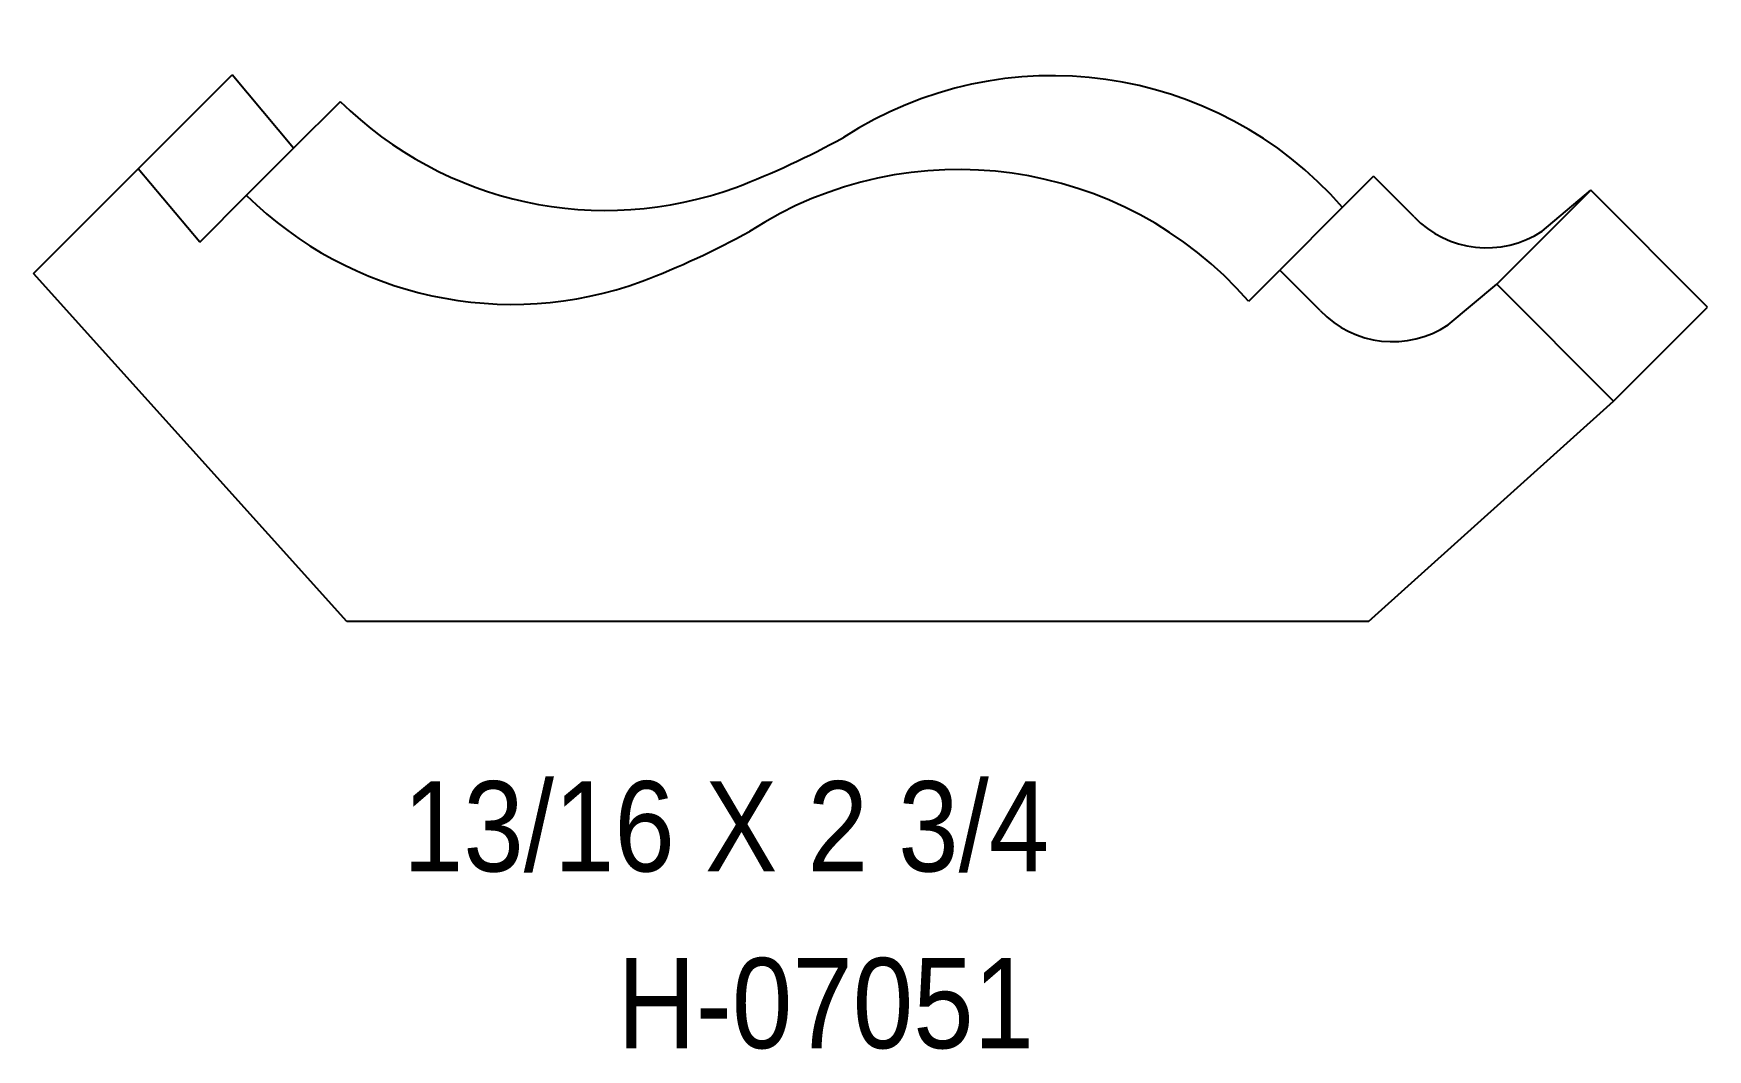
# Model space of a CAD drawing. Extents: x 66.16 to 69.31, y 124.79 to 126.71.
import ezdxf

# ---------------------------------------------------------------- set-up
doc = ezdxf.new("R2010")
doc.units = 0
doc.header["$LTSCALE"] = 5
doc.layers.add('PROFILE', color=7, linetype='CONTINUOUS')
doc.styles.add('TXT', font='TXT', dxfattribs={"height": 3.5})

msp = doc.modelspace()

# ---------------------------------------------------------------- linework, layer by layer
at = {"layer": 'PROFILE', "color": 1, "linetype": 'CONTINUOUS'}
for p, q in [((66.3582, 126.4511), (66.535, 126.6278)), ((66.6508, 126.4898), (66.535, 126.6278)), ((66.6508, 126.4898), (66.7388, 126.5777)), ((66.562, 126.401), (66.6508, 126.4898)), ((66.161, 126.2539), (66.3582, 126.4511)), ((66.4741, 126.313), (66.3582, 126.4511)), ((68.6257, 126.3784), (68.6842, 126.4368)), ((68.7604, 126.3606), (68.6842, 126.4368)), ((66.4741, 126.313), (66.562, 126.401)), ((68.9161, 126.2337), (69.0929, 126.4105)), ((69.0014, 126.3338), (69.0929, 126.4105)), ((69.3129, 126.1905), (69.0929, 126.4105)), ((68.6257, 126.3784), (68.5074, 126.2601)), ((66.7513, 125.5983), (66.161, 126.2539)), ((68.449, 126.2016), (68.5074, 126.2601)), ((68.5836, 126.1839), (68.5074, 126.2601)), ((68.8247, 126.157), (68.9161, 126.2337)), ((69.1361, 126.0137), (68.9161, 126.2337)), ((69.1361, 126.0137), (69.3129, 126.1905)), ((68.6747, 125.5983), (69.1361, 126.0137)), ((68.6747, 125.5983), (66.7513, 125.5983))]:
    msp.add_line(p, q, dxfattribs=at)
for centre, major_axis, start_param, end_param in [((68.0798, 125.9013), (0, 0.7249), -0.852599, 0.574589), ((67.2387, 127.084), (0.7115, 0), -2.349926, -1.219245), ((67.9031, 125.7246), (0, 0.7249), -0.852599, 0.574589), ((66.9262, 127.8808), (0, 1.5673), -2.777926, -2.635604), ((67.062, 126.9072), (0, 0.7115), -3.920722, -2.790041), ((68.8969, 126.4909), (0, 0.1888), -3.950317, -2.554771), ((66.7495, 127.704), (0, 1.5673), -2.777926, -2.635604), ((68.7202, 126.3142), (0, 0.1888), -3.950317, -2.554771)]:
    msp.add_ellipse(centre, major_axis=major_axis, ratio=1, start_param=start_param, end_param=end_param, dxfattribs=at)

# ---------------------------------------------------------------- texts
at = {"layer": 'PROFILE', "color": 1, "linetype": 'CONTINUOUS', "style": 'TXT', "width": 0.9}
for s, height, p in [('13/16 X 2 3/4', 0.169956, (66.8566, 125.128)), ('H-07051', 0.16996, (67.2602, 124.7951))]:
    msp.add_text(s, height=height, dxfattribs=at).set_placement(p)

doc.saveas('drawing.dxf')
